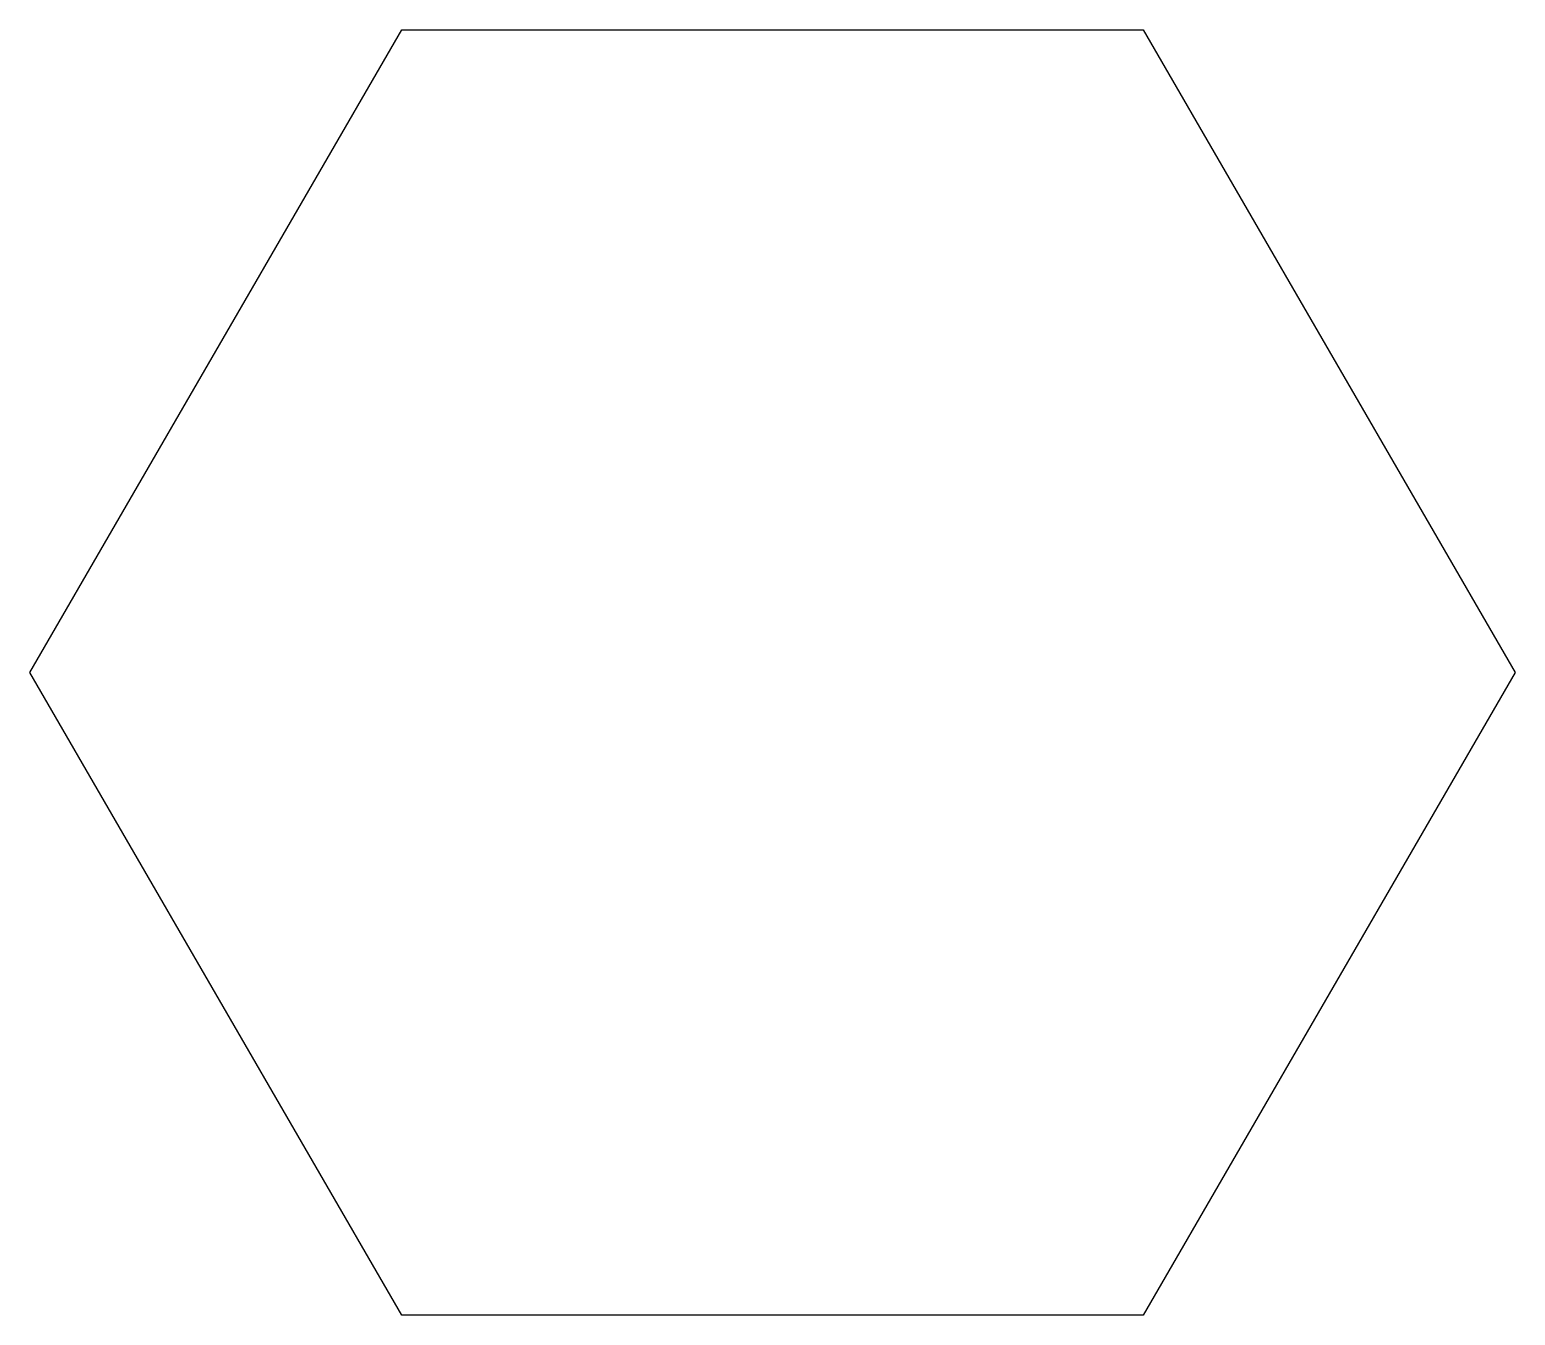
# Model space of a CAD drawing. Extents: x 1201 to 1946, y 3146 to 3931.
# Drawn here: x 1929.21 to 1942.15, y 3146.4 to 3157.6 of the extents above.
import ezdxf

# ---------------------------------------------------------------- set-up
doc = ezdxf.new("R2010")
doc.units = 0

msp = doc.modelspace()

# ---------------------------------------------------------------- linework, layer by layer
for p, q in [((1929.21, 3152), (1932.45, 3157.6)), ((1932.45, 3157.6), (1938.91, 3157.6)), ((1938.91, 3157.6), (1942.15, 3152)), ((1932.45, 3146.4), (1929.21, 3152)), ((1942.15, 3152), (1938.91, 3146.4)), ((1935.68, 3146.4), (1932.45, 3146.4)), ((1938.91, 3146.4), (1935.68, 3146.4))]:
    msp.add_line(p, q)

doc.saveas('drawing.dxf')
